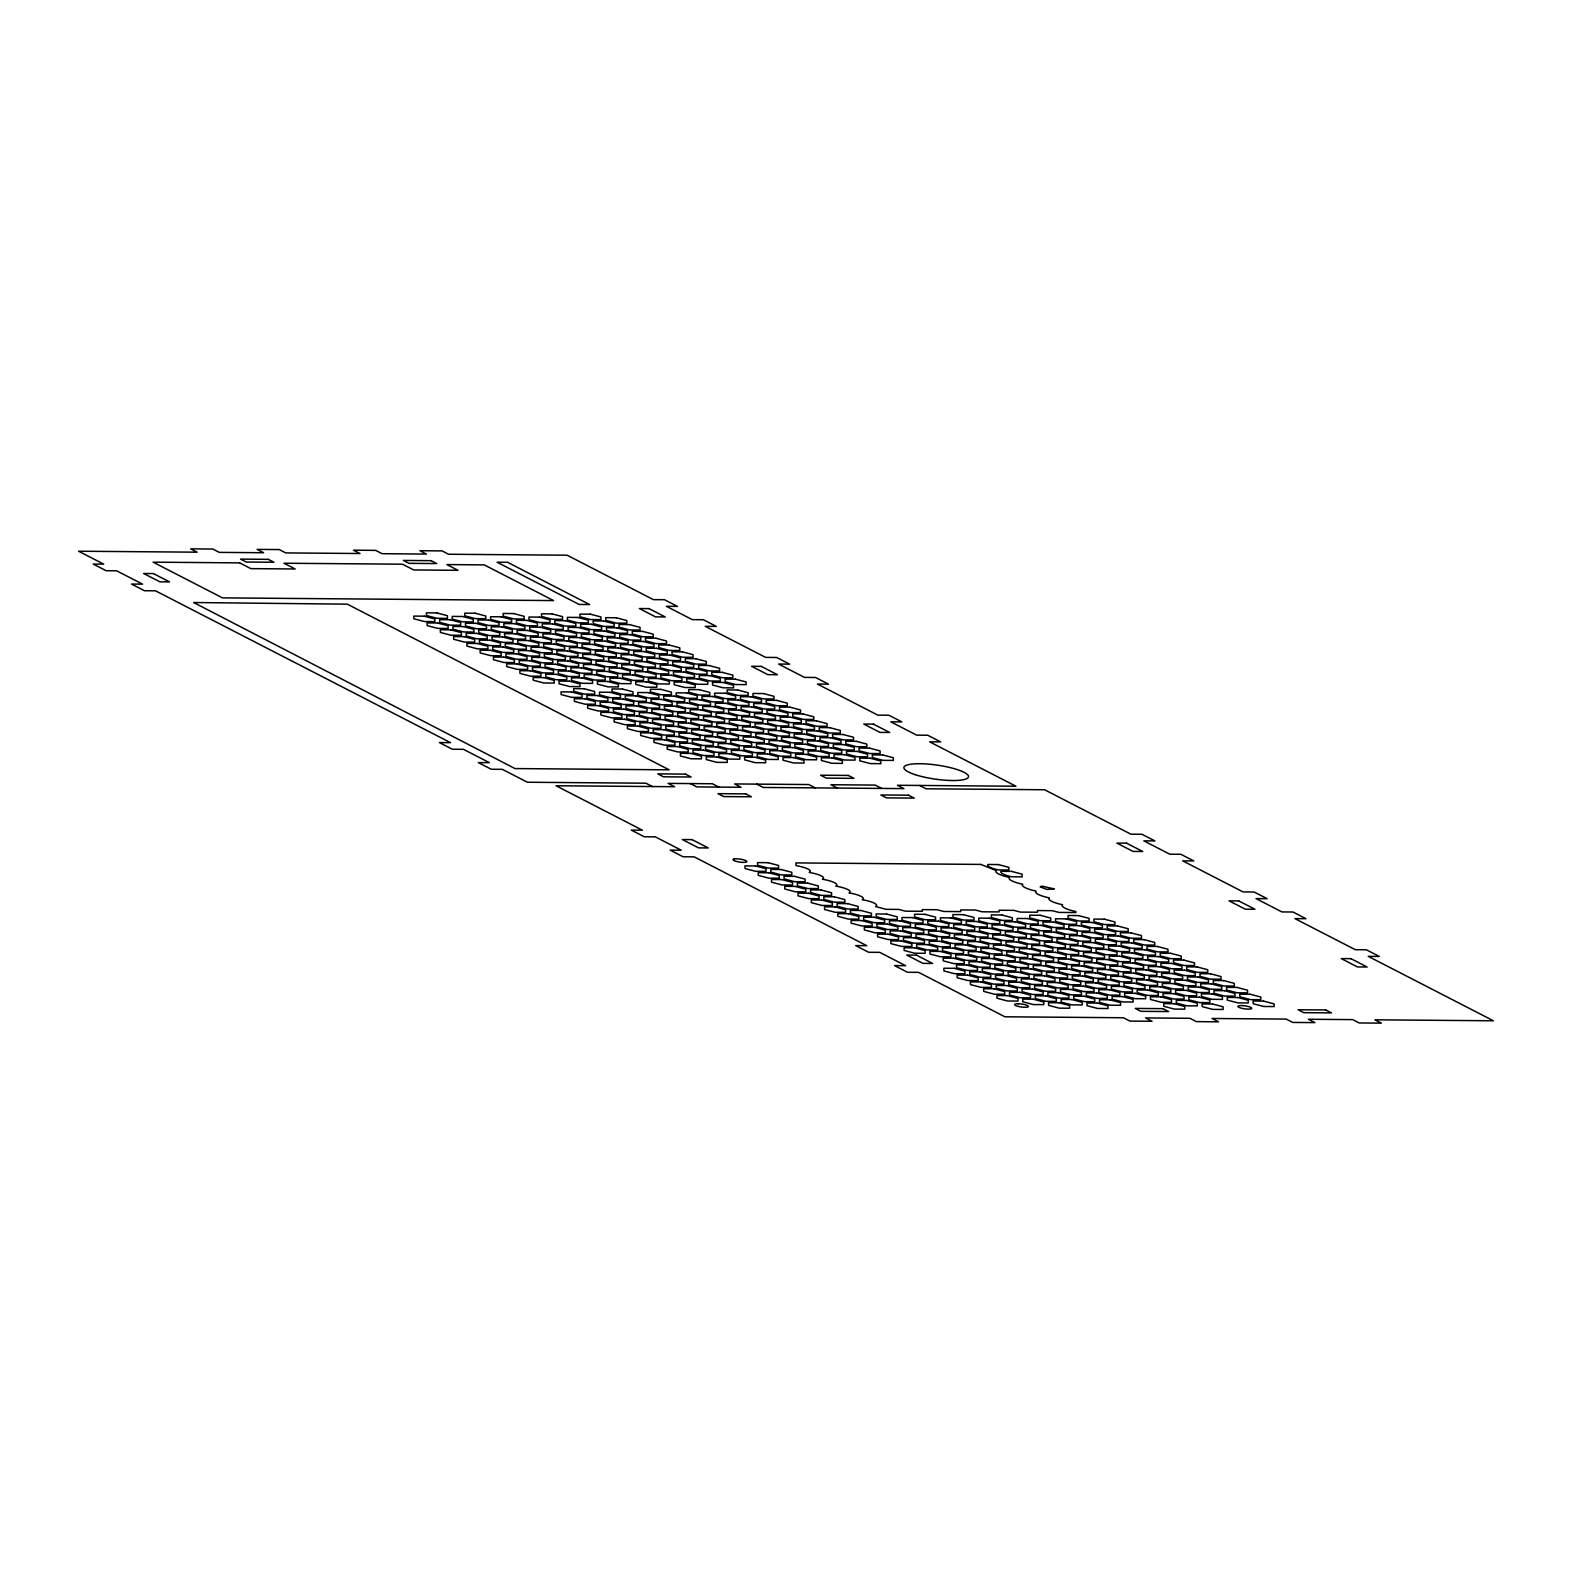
<?xml version="1.0" encoding="UTF-8"?>
<svg xmlns="http://www.w3.org/2000/svg" width="1572" height="1572" viewBox="0 0 1572 1572"><rect width="100%" height="100%" fill="white"/><g stroke="black" fill="none" stroke-linecap="round" stroke-linejoin="round"><path stroke-width="1.5" d="M919.581 785.45L926.046 788.79L1044.574 789.753L1130.877 834.182L1141.94 834.26L1154.909 840.922L1143.827 840.843L1169.725 854.186L1180.808 854.264L1193.777 860.945L1182.694 860.847L1243.079 891.933L1254.161 892.012L1267.111 898.693L1256.028 898.595L1281.946 911.937L1293.029 912.015L1305.978 918.696L1294.896 918.598L1355.28 949.685L1366.363 949.783L1379.312 956.444L1368.229 956.346L1493.4 1020.778L1374.871 1019.815L1381.356 1023.136L1359.191 1022.959L1352.726 1019.619L1308.415 1019.265L1314.88 1022.606L1292.734 1022.429L1286.25 1019.088L1212.032 1018.479L1218.516 1021.82L1196.371 1021.623L1189.886 1018.302L1145.575 1017.929L1152.04 1021.269L1129.895 1021.093L1123.41 1017.752L1004.881 1016.789L918.598 972.361L907.516 972.282L894.566 965.601L905.629 965.699L879.731 952.357L868.648 952.278L855.699 945.597L866.781 945.696L694.176 856.858L683.093 856.76L670.144 850.098L681.226 850.177L655.308 836.854L644.245 836.756L631.276 830.095L642.358 830.173L556.056 785.764L674.585 786.727L668.1 783.387L712.43 783.76L718.895 787.1M881.735 788.417L875.25 785.096L830.94 784.723L837.424 788.063M815.259 787.886L808.794 784.546L734.576 783.937L741.06 787.277L696.75 786.904L690.265 783.583M756.741 784.114L763.206 787.454L903.9 788.613L897.416 785.273L1015.944 786.236L929.642 741.827L940.724 741.905L927.755 735.244L916.692 735.146L890.774 721.823L901.856 721.902L888.907 715.24L877.824 715.142L817.44 684.056L828.503 684.154L815.554 677.493L804.471 677.394L778.572 664.052L789.655 664.15L776.686 657.489L765.623 657.391L705.219 626.304L716.301 626.403L703.352 619.722L692.27 619.643L666.371 606.301L677.434 606.399L664.484 599.718L653.402 599.639L567.119 555.211L448.59 554.248L442.105 550.907L419.96 550.731L426.425 554.071L382.114 553.698L375.629 550.377L353.484 550.18L359.968 553.521L285.75 552.912L279.266 549.571L257.12 549.394L263.585 552.735L219.274 552.381L212.81 549.041L190.644 548.864L197.129 552.185L78.6 551.222L103.693 564.132L93.18 564.053L106.13 570.715L116.642 570.813L142.561 584.136L131.478 584.057L144.428 590.718L155.51 590.817L450.516 742.652L439.433 742.573L452.382 749.235L463.465 749.333L489.383 762.656L478.301 762.577L491.25 769.239L502.333 769.337L527.426 782.247L645.954 783.21L652.419 786.55M1053.987 888.848L1047.149 889.438L1040.251 886.981A6.936 1.493 8.2 0 1 1042.236 886.176L1053.987 888.848M193.651 602.528L514.987 768.57L669.161 769.828L347.314 604.159L193.651 602.528M1251.489 1008.595L1250.467 1008.969A6.936 1.493 8.2 0 1 1241.448 1008.202A6.936 1.493 8.2 0 1 1238.52 1005.864L1239.915 1005.608A6.936 1.493 8.2 0 1 1248.129 1006.473A6.936 1.493 8.2 0 1 1251.489 1008.595M733.967 859.019L733.299 859.295A6.936 1.493 8.2 0 0 739.076 861.987A6.936 1.493 8.2 0 0 746.818 861.535L746.562 861.102A6.936 1.493 8.2 0 0 741.689 859.373L739.901 859.078A6.936 1.493 8.2 0 0 733.967 859.019M1018.322 1003.742L1016.848 1003.761A6.936 1.493 8.2 0 0 1016.023 1005.687A6.936 1.493 8.2 0 0 1025.16 1007.298A6.936 1.493 8.2 0 0 1027.577 1005.648L1026.555 1005.196A6.936 1.493 8.2 0 0 1018.322 1003.742M268.242 559.337L240.536 559.101L246.215 562.029L273.901 562.245L268.242 559.337M431.082 560.673L403.375 560.438L409.054 563.346L436.741 563.582L431.082 560.673M507.579 562.304L497.106 562.226L579.144 604.454L589.598 604.532L507.579 562.304M239.671 562.874L153.113 562.167L222.477 597.871L553.58 600.583L484.215 564.879L446.841 564.564L458.002 570.322L413.691 569.948L402.511 564.21L284.001 563.228L295.163 568.985L250.852 568.632L239.671 562.874M153.349 573.564L143.661 573.485L159.853 581.817L169.56 581.895L153.349 573.564M649.059 608.619L639.372 608.541L655.563 616.872L665.251 616.951L649.059 608.619M436.839 612.923L426.385 612.844L426.444 615.517L436.977 618.287L447.45 618.385L447.372 615.693L436.839 612.923M475.235 613.237L464.762 613.159L464.821 615.831L475.353 618.602L485.827 618.7L485.768 616.008L475.235 613.237M513.612 613.552L503.138 613.473L503.217 616.145L513.749 618.916L524.203 619.014L524.144 616.322L513.612 613.552M551.988 613.866L541.534 613.787L541.593 616.46L552.126 619.23L562.599 619.329L562.521 616.637L551.988 613.866M590.384 614.18L579.911 614.102L579.97 616.774L590.502 619.545L600.976 619.643L600.917 616.951L590.384 614.18M424.283 616.185L413.809 616.086L413.888 618.779L424.42 621.549L434.874 621.628L434.815 618.955L424.283 616.185M462.659 616.499L452.205 616.401L452.264 619.093L462.797 621.864L473.27 621.942L473.192 619.27L462.659 616.499M501.055 616.813L490.582 616.715L490.641 619.407L501.173 622.178L511.647 622.257L511.588 619.584L501.055 616.813M539.432 617.128L528.958 617.03L529.037 619.722L539.569 622.492L550.023 622.571L549.964 619.899L539.432 617.128M577.808 617.442L567.354 617.344L567.413 620.036L577.946 622.807L588.419 622.885L588.341 620.213L577.808 617.442M616.204 617.757L605.731 617.658L605.79 620.351L616.322 623.121L626.796 623.2L626.737 620.527L616.204 617.757M450.103 619.741L439.629 619.663L439.708 622.355L450.24 625.125L460.714 625.204L460.635 622.512L450.103 619.741M488.479 620.056L478.026 619.977L478.085 622.669L488.617 625.44L499.09 625.518L499.031 622.826L488.479 620.056M526.875 620.37L516.402 620.292L516.461 622.984L527.013 625.754L537.467 625.833L537.408 623.141L526.875 620.37M565.252 620.685L554.778 620.606L554.857 623.298L565.389 626.069L575.863 626.147L575.784 623.455L565.252 620.685M603.628 620.999L593.175 620.92L593.233 623.612L603.766 626.383L614.239 626.462L614.18 623.77L603.628 620.999M437.547 623.003L427.073 622.925L427.152 625.597L437.684 628.368L448.138 628.466L448.079 625.774L437.547 623.003M475.923 623.318L465.45 623.239L465.528 625.911L476.061 628.682L486.534 628.78L486.455 626.088L475.923 623.318M514.319 623.632L503.846 623.553L503.905 626.226L514.437 628.997L524.91 629.095L524.852 626.403L514.319 623.632M552.696 623.946L542.222 623.868L542.301 626.54L552.833 629.311L563.287 629.409L563.228 626.717L552.696 623.946M591.072 624.261L580.599 624.182L580.677 626.855L591.21 629.625L601.683 629.724L601.604 627.032L591.072 624.261M629.468 624.575L618.995 624.497L619.054 627.169L629.586 629.94L640.059 630.038L640 627.346L629.468 624.575M463.367 626.58L452.893 626.481L452.972 629.173L463.504 631.944L473.958 632.042L473.899 629.35L463.367 626.58M501.743 626.894L491.289 626.796L491.348 629.488L501.881 632.258L512.354 632.337L512.275 629.665L501.743 626.894M540.139 627.208L529.666 627.11L529.725 629.802L540.257 632.573L550.731 632.651L550.672 629.979L540.139 627.208M578.516 627.523L568.042 627.425L568.121 630.117L578.653 632.887L589.107 632.966L589.048 630.293L578.516 627.523M616.892 627.837L606.438 627.739L606.497 630.431L617.03 633.202L627.503 633.28L627.425 630.608L616.892 627.837M450.81 629.841L440.337 629.743L440.396 632.435L450.928 635.206L461.402 635.285L461.343 632.612L450.81 629.841M489.187 630.136L478.713 630.058L478.792 632.75L489.324 635.52L499.798 635.599L499.719 632.907L489.187 630.136M527.563 630.451L517.109 630.372L517.168 633.064L527.701 635.835L538.174 635.913L538.096 633.221L527.563 630.451M565.959 630.765L555.486 630.686L555.545 633.378L566.077 636.149L576.551 636.228L576.492 633.536L565.959 630.765M604.336 631.079L593.862 631.001L593.941 633.693L604.473 636.463L614.947 636.542L614.868 633.85L604.336 631.079M642.712 631.394L632.258 631.315L632.317 634.007L642.85 636.778L653.323 636.857L653.245 634.164L642.712 631.394M476.63 633.398L466.157 633.32L466.216 635.992L476.768 638.782L487.222 638.861L487.163 636.169L476.63 633.398M515.007 633.712L504.533 633.634L504.612 636.306L515.144 639.077L525.618 639.175L525.539 636.483L515.007 633.712M553.383 634.027L542.93 633.948L542.988 636.621L553.521 639.391L563.994 639.49L563.935 636.798L553.383 634.027M591.779 634.341L581.306 634.263L581.365 636.935L591.917 639.706L602.371 639.804L602.312 637.112L591.779 634.341M630.156 634.656L619.682 634.577L619.761 637.25L630.293 640.02L640.767 640.118L640.688 637.426L630.156 634.656M464.074 636.66L453.601 636.581L453.66 639.254L464.192 642.024L474.665 642.123L474.606 639.431L464.074 636.66M502.45 636.974L491.977 636.876L492.056 639.568L502.588 642.339L513.042 642.437L512.983 639.745L502.45 636.974M540.827 637.289L530.373 637.191L530.432 639.883L540.965 642.653L551.438 642.732L551.359 640.059L540.827 637.289M579.223 637.603L568.75 637.505L568.809 640.197L579.341 642.968L589.814 643.046L589.755 640.374L579.223 637.603M617.6 637.918L607.126 637.819L607.205 640.511L617.737 643.282L628.191 643.361L628.132 640.688L617.6 637.918M655.976 638.232L645.503 638.134L645.581 640.826L656.113 643.596L666.587 643.675L666.508 641.003L655.976 638.232M489.894 640.236L479.421 640.138L479.48 642.83L490.012 645.601L500.486 645.679L500.427 643.007L489.894 640.236M528.271 640.551L517.797 640.452L517.876 643.144L528.408 645.915L538.862 645.994L538.803 643.321L528.271 640.551M566.647 640.845L556.193 640.767L556.252 643.459L566.785 646.23L577.258 646.308L577.179 643.616L566.647 640.845M605.043 641.16L594.57 641.081L594.629 643.773L605.161 646.544L615.635 646.623L615.576 643.931L605.043 641.16M643.42 641.474L632.946 641.396L633.025 644.088L643.557 646.858L654.011 646.937L653.952 644.245L643.42 641.474M477.318 643.479L466.864 643.4L466.923 646.092L477.456 648.863L487.929 648.941L487.87 646.249L477.318 643.479M515.714 643.793L505.241 643.714L505.3 646.406L515.852 649.177L526.306 649.256L526.247 646.564L515.714 643.793M554.091 644.107L543.617 644.029L543.696 646.701L554.228 649.472L564.702 649.57L564.623 646.878L554.091 644.107M592.467 644.422L582.013 644.343L582.072 647.016L592.605 649.786L603.078 649.884L603.019 647.192L592.467 644.422M630.863 644.736L620.39 644.658L620.449 647.33L630.981 650.101L641.455 650.199L641.396 647.507L630.863 644.736M669.24 645.051L658.766 644.972L658.845 647.644L669.377 650.415L679.851 650.513L679.772 647.821L669.24 645.051M503.158 647.055L492.684 646.976L492.743 649.649L503.276 652.419L513.749 652.518L513.69 649.826L503.158 647.055M541.534 647.369L531.061 647.291L531.12 649.963L541.672 652.734L552.126 652.832L552.067 650.14L541.534 647.369M579.911 647.684L569.437 647.585L569.516 650.277L580.048 653.048L590.522 653.146L590.443 650.454L579.911 647.684M618.307 647.998L607.833 647.9L607.892 650.592L618.425 653.363L628.898 653.441L628.839 650.769L618.307 647.998M656.683 648.312L646.21 648.214L646.269 650.906L656.821 653.677L667.275 653.755L667.216 651.083L656.683 648.312M490.582 650.317L480.128 650.218L480.187 652.911L490.719 655.681L501.193 655.76L501.114 653.087L490.582 650.317M528.978 650.631L518.505 650.533L518.563 653.225L529.096 655.996L539.569 656.074L539.51 653.402L528.978 650.631M567.354 650.946L556.881 650.847L556.96 653.539L567.492 656.31L577.946 656.389L577.887 653.716L567.354 650.946M605.731 651.24L595.277 651.162L595.336 653.854L605.868 656.624L616.342 656.703L616.263 654.031L605.731 651.24M644.127 651.555L633.654 651.476L633.712 654.168L644.245 656.939L654.718 657.017L654.659 654.325L644.127 651.555M682.503 651.869L672.03 651.79L672.109 654.483L682.641 657.253L693.095 657.332L693.036 654.64L682.503 651.869M516.402 653.873L505.948 653.795L506.007 656.487L516.54 659.258L527.013 659.336L526.934 656.644L516.402 653.873M554.798 654.188L544.325 654.109L544.384 656.801L554.916 659.572L565.389 659.65L565.331 656.958L554.798 654.188M593.175 654.502L582.701 654.424L582.78 657.116L593.312 659.886L603.786 659.965L603.707 657.273L593.175 654.502M631.551 654.817L621.097 654.738L621.156 657.41L631.689 660.181L642.162 660.279L642.083 657.587L631.551 654.817M669.947 655.131L659.474 655.052L659.533 657.725L670.065 660.495L680.538 660.594L680.48 657.902L669.947 655.131M503.846 657.135L493.372 657.057L493.451 659.729L503.983 662.5L514.457 662.598L514.378 659.906L503.846 657.135M542.222 657.45L531.768 657.371L531.827 660.043L542.36 662.814L552.833 662.912L552.774 660.22L542.222 657.45M580.618 657.764L570.145 657.686L570.204 660.358L580.756 663.129L591.21 663.227L591.151 660.535L580.618 657.764M618.995 658.078L608.521 658L608.6 660.672L619.132 663.443L629.606 663.541L629.527 660.849L618.995 658.078M657.371 658.393L646.917 658.295L646.976 660.987L657.509 663.757L667.982 663.836L667.923 661.164L657.371 658.393M695.767 658.707L685.294 658.609L685.353 661.301L695.905 664.072L706.359 664.15L706.3 661.478L695.767 658.707M529.666 660.712L519.192 660.613L519.271 663.305L529.803 666.076L540.277 666.155L540.198 663.482L529.666 660.712M568.062 661.026L557.588 660.928L557.647 663.62L568.18 666.39L578.653 666.469L578.594 663.797L568.062 661.026M606.438 661.34L595.965 661.242L596.043 663.934L606.576 666.705L617.03 666.783L616.971 664.111L606.438 661.34M644.815 661.655L634.341 661.557L634.42 664.249L644.952 667.019L655.426 667.098L655.347 664.425L644.815 661.655M683.211 661.95L672.737 661.871L672.796 664.563L683.329 667.334L693.802 667.412L693.743 664.72L683.211 661.95M517.109 663.954L506.636 663.875L506.715 666.567L517.247 669.338L527.701 669.417L527.642 666.725L517.109 663.954M555.486 664.268L545.032 664.19L545.091 666.882L555.623 669.652L566.097 669.731L566.018 667.039L555.486 664.268M593.882 664.583L583.409 664.504L583.467 667.196L594 669.967L604.473 670.045L604.414 667.353L593.882 664.583M632.258 664.897L621.785 664.818L621.864 667.51L632.396 670.281L642.85 670.36L642.791 667.668L632.258 664.897M670.635 665.211L660.181 665.133L660.24 667.805L670.772 670.596L681.246 670.674L681.167 667.982L670.635 665.211M709.031 665.526L698.558 665.447L698.616 668.12L709.149 670.89L719.622 670.989L719.563 668.297L709.031 665.526M761.261 666.371L751.573 666.292L767.765 674.624L777.472 674.722L761.261 666.371M542.93 667.53L532.456 667.452L532.535 670.124L543.067 672.895L553.54 672.993L553.462 670.301L542.93 667.53M581.306 667.845L570.852 667.766L570.911 670.438L581.443 673.209L591.917 673.307L591.838 670.615L581.306 667.845M619.702 668.159L609.229 668.08L609.288 670.753L619.82 673.523L630.293 673.622L630.234 670.93L619.702 668.159M658.078 668.473L647.605 668.395L647.684 671.067L658.216 673.838L668.69 673.936L668.611 671.244L658.078 668.473M696.455 668.788L686.001 668.69L686.06 671.382L696.592 674.152L707.066 674.25L706.987 671.558L696.455 668.788M530.373 670.792L519.9 670.694L519.959 673.386L530.511 676.157L540.965 676.235L540.906 673.563L530.373 670.792M568.75 671.106L558.276 671.008L558.355 673.7L568.887 676.471L579.361 676.55L579.282 673.877L568.75 671.106M607.126 671.421L596.672 671.323L596.731 674.015L607.264 676.785L617.737 676.864L617.678 674.192L607.126 671.421M645.522 671.735L635.049 671.637L635.108 674.329L645.66 677.1L656.113 677.178L656.055 674.506L645.522 671.735M683.899 672.05L673.425 671.951L673.504 674.643L684.036 677.414L694.51 677.493L694.431 674.82L683.899 672.05M722.275 672.364L711.821 672.266L711.88 674.958L722.413 677.728L732.886 677.807L732.827 675.135L722.275 672.364M556.193 674.349L545.72 674.27L545.798 676.962L556.331 679.733L566.785 679.811L566.726 677.119L556.193 674.349M594.57 674.663L584.116 674.585L584.175 677.277L594.707 680.047L605.181 680.126L605.102 677.434L594.57 674.663M632.966 674.978L622.492 674.899L622.551 677.591L633.084 680.362L643.557 680.44L643.498 677.748L632.966 674.978M671.342 675.292L660.869 675.213L660.947 677.905L671.48 680.676L681.934 680.755L681.875 678.063L671.342 675.292M709.719 675.606L699.265 675.528L699.324 678.22L709.856 680.99L720.33 681.069L720.251 678.377L709.719 675.606M543.637 677.611L533.163 677.532L533.222 680.204L543.755 682.975L554.228 683.073L554.169 680.381L543.637 677.611M582.013 677.925L571.54 677.846L571.618 680.519L582.151 683.289L592.605 683.388L592.546 680.696L582.013 677.925M620.39 678.239L609.936 678.161L609.995 680.833L620.527 683.604L631.001 683.702L630.922 681.01L620.39 678.239M658.786 678.554L648.312 678.475L648.371 681.148L658.904 683.918L669.377 684.017L669.318 681.324L658.786 678.554M697.162 678.868L686.689 678.79L686.768 681.462L697.3 684.233L707.754 684.331L707.695 681.639L697.162 678.868M735.539 679.183L725.085 679.104L725.144 681.776L735.676 684.547L746.15 684.645L746.071 681.953L735.539 679.183M569.457 681.187L558.984 681.089L559.043 683.781L569.595 686.551L580.048 686.63L579.989 683.958L569.457 681.187M607.833 681.501L597.36 681.403L597.439 684.095L607.971 686.866L618.444 686.944L618.366 684.272L607.833 681.501M646.21 681.816L635.756 681.717L635.815 684.41L646.347 687.18L656.821 687.259L656.762 684.586L646.21 681.816M684.606 682.13L674.133 682.032L674.192 684.724L684.744 687.495L695.197 687.573L695.138 684.901L684.606 682.13M722.982 682.445L712.509 682.346L712.588 685.038L723.12 687.809L733.593 687.888L733.515 685.215L722.982 682.445M584.077 688.713L573.623 688.634L573.682 691.307L584.214 694.077L594.688 694.176L594.629 691.483L584.077 688.713M622.473 689.027L611.999 688.949L612.058 691.621L622.591 694.392L633.064 694.49L633.005 691.798L622.473 689.027M660.849 689.342L650.376 689.263L650.454 691.935L660.987 694.706L671.46 694.804L671.382 692.112L660.849 689.342M699.226 689.656L688.772 689.577L688.831 692.25L699.363 695.02L709.837 695.119L709.758 692.427L699.226 689.656M737.622 689.97L727.148 689.892L727.207 692.564L737.74 695.335L748.213 695.433L748.154 692.741L737.622 689.97M571.52 691.975L561.047 691.877L561.125 694.569L571.658 697.339L582.131 697.418L582.053 694.745L571.52 691.975M609.897 692.289L599.443 692.191L599.502 694.883L610.034 697.654L620.508 697.732L620.449 695.06L609.897 692.289M648.293 692.604L637.819 692.505L637.878 695.197L648.43 697.968L658.884 698.047L658.825 695.374L648.293 692.604M686.669 692.918L676.196 692.82L676.274 695.512L686.807 698.282L697.28 698.361L697.202 695.689L686.669 692.918M725.046 693.232L714.592 693.134L714.651 695.826L725.183 698.597L735.657 698.675L735.598 696.003L725.046 693.232M763.442 693.547L752.968 693.448L753.027 696.141L763.579 698.911L774.033 698.99L773.974 696.317L763.442 693.547M597.34 695.531L586.887 695.453L586.946 698.145L597.478 700.915L607.951 700.994L607.873 698.302L597.34 695.531M635.736 695.846L625.263 695.767L625.322 698.459L635.854 701.23L646.328 701.308L646.269 698.616L635.736 695.846M674.113 696.16L663.639 696.082L663.718 698.774L674.25 701.544L684.704 701.623L684.645 698.931L674.113 696.16M712.489 696.475L702.036 696.396L702.095 699.088L712.627 701.859L723.1 701.937L723.022 699.245L712.489 696.475M750.885 696.789L740.412 696.71L740.471 699.402L751.003 702.173L761.477 702.252L761.418 699.56L750.885 696.789M584.784 698.793L574.311 698.715L574.389 701.387L584.922 704.158L595.375 704.256L595.316 701.564L584.784 698.793M623.16 699.108L612.707 699.029L612.766 701.702L623.298 704.472L633.771 704.57L633.693 701.878L623.16 699.108M661.557 699.422L651.083 699.343L651.142 702.016L661.674 704.787L672.148 704.885L672.089 702.193L661.557 699.422M699.933 699.737L689.46 699.658L689.538 702.33L700.071 705.101L710.524 705.199L710.465 702.507L699.933 699.737M738.309 700.051L727.856 699.972L727.915 702.645L738.447 705.415L748.92 705.514L748.842 702.822L738.309 700.051M776.706 700.365L766.232 700.287L766.291 702.959L776.823 705.73L787.297 705.828L787.238 703.136L776.706 700.365M610.604 702.37L600.131 702.271L600.209 704.963L610.742 707.734L621.215 707.813L621.137 705.14L610.604 702.37M648.981 702.684L638.527 702.586L638.586 705.278L649.118 708.048L659.592 708.127L659.533 705.455L648.981 702.684M687.377 702.998L676.903 702.9L676.962 705.592L687.514 708.363L697.968 708.441L697.909 705.769L687.377 702.998M725.753 703.313L715.28 703.215L715.358 705.907L725.891 708.677L736.364 708.756L736.285 706.083L725.753 703.313M764.13 703.627L753.676 703.529L753.735 706.221L764.267 708.992L774.741 709.07L774.682 706.398L764.13 703.627M598.048 705.612L587.574 705.533L587.653 708.225L598.185 710.996L608.639 711.075L608.58 708.383L598.048 705.612M636.424 705.926L625.951 705.848L626.029 708.54L636.562 711.31L647.035 711.389L646.957 708.697L636.424 705.926M674.82 706.241L664.347 706.162L664.406 708.854L674.938 711.625L685.412 711.703L685.353 709.011L674.82 706.241M713.197 706.555L702.723 706.476L702.802 709.168L713.334 711.939L723.788 712.018L723.729 709.326L713.197 706.555M751.573 706.869L741.1 706.791L741.178 709.483L751.711 712.254L762.184 712.332L762.106 709.64L751.573 706.869M789.969 707.184L779.496 707.105L779.555 709.797L790.087 712.568L800.561 712.647L800.502 709.955L789.969 707.184M623.868 709.188L613.394 709.11L613.473 711.782L624.005 714.553L634.459 714.651L634.4 711.959L623.868 709.188M662.244 709.503L651.79 709.424L651.849 712.096L662.382 714.867L672.855 714.965L672.777 712.273L662.244 709.503M700.64 709.817L690.167 709.738L690.226 712.411L700.758 715.181L711.232 715.28L711.173 712.588L700.64 709.817M739.017 710.131L728.543 710.053L728.622 712.725L739.154 715.496L749.608 715.594L749.549 712.902L739.017 710.131M777.393 710.446L766.94 710.367L766.998 713.04L777.531 715.81L788.004 715.908L787.926 713.216L777.393 710.446M611.312 712.45L600.838 712.352L600.897 715.044L611.429 717.815L621.903 717.913L621.844 715.221L611.312 712.45M649.688 712.764L639.215 712.666L639.293 715.358L649.826 718.129L660.299 718.207L660.22 715.535L649.688 712.764M688.064 713.079L677.611 712.981L677.67 715.673L688.202 718.443L698.675 718.522L698.597 715.85L688.064 713.079M726.461 713.393L715.987 713.295L716.046 715.987L726.578 718.758L737.052 718.836L736.993 716.164L726.461 713.393M764.837 713.708L754.363 713.609L754.442 716.301L764.975 719.072L775.448 719.151L775.369 716.478L764.837 713.708M803.213 714.022L792.76 713.924L792.819 716.616L803.351 719.387L813.824 719.465L813.746 716.793L803.213 714.022M637.132 716.007L626.658 715.928L626.717 718.62L637.269 721.391L647.723 721.469L647.664 718.797L637.132 716.007M675.508 716.321L665.035 716.243L665.113 718.935L675.646 721.705L686.119 721.784L686.04 719.092L675.508 716.321M713.885 716.635L703.431 716.557L703.49 719.249L714.022 722.02L724.495 722.098L724.437 719.406L713.885 716.635M752.281 716.95L741.807 716.871L741.866 719.563L752.418 722.334L762.872 722.413L762.813 719.721L752.281 716.95M790.657 717.264L780.184 717.186L780.262 719.878L790.795 722.648L801.268 722.727L801.189 720.035L790.657 717.264M624.575 719.269L614.102 719.19L614.161 721.862L624.693 724.653L635.167 724.731L635.108 722.039L624.575 719.269M662.952 719.583L652.478 719.504L652.557 722.177L663.089 724.947L673.543 725.046L673.484 722.354L662.952 719.583M701.328 719.897L690.855 719.819L690.933 722.491L701.466 725.262L711.939 725.36L711.861 722.668L701.328 719.897M739.724 720.212L729.251 720.133L729.31 722.806L739.842 725.576L750.316 725.675L750.257 722.982L739.724 720.212M778.101 720.526L767.627 720.448L767.706 723.12L778.238 725.891L788.692 725.989L788.633 723.297L778.101 720.526M816.477 720.841L806.004 720.762L806.082 723.434L816.615 726.205L827.088 726.303L827.01 723.611L816.477 720.841M873.482 724.142L863.775 724.063L879.986 732.395L889.673 732.473L873.482 724.142M650.395 722.845L639.922 722.747L639.981 725.439L650.513 728.209L660.987 728.308L660.928 725.616L650.395 722.845M688.772 723.159L678.298 723.061L678.377 725.753L688.909 728.524L699.363 728.602L699.304 725.93L688.772 723.159M727.148 723.474L716.694 723.375L716.753 726.067L727.286 728.838L737.759 728.917L737.681 726.244L727.148 723.474M765.544 723.788L755.071 723.69L755.13 726.382L765.662 729.153L776.136 729.231L776.077 726.559L765.544 723.788M803.921 724.103L793.447 724.004L793.526 726.696L804.058 729.467L814.512 729.546L814.453 726.873L803.921 724.103M637.819 726.107L627.366 726.009L627.425 728.701L637.957 731.471L648.43 731.55L648.371 728.877L637.819 726.107M676.215 726.421L665.742 726.323L665.801 729.015L676.333 731.786L686.807 731.864L686.748 729.192L676.215 726.421M714.592 726.716L704.118 726.637L704.197 729.329L714.729 732.1L725.203 732.179L725.124 729.487L714.592 726.716M752.968 727.03L742.515 726.952L742.573 729.644L753.106 732.414L763.579 732.493L763.52 729.801L752.968 727.03M791.364 727.345L780.891 727.266L780.95 729.958L791.482 732.729L801.956 732.807L801.897 730.115L791.364 727.345M829.741 727.659L819.267 727.581L819.346 730.273L829.878 733.043L840.352 733.122L840.273 730.43L829.741 727.659M663.659 729.663L653.186 729.585L653.245 732.277L663.777 735.048L674.25 735.126L674.192 732.434L663.659 729.663M702.036 729.978L691.562 729.899L691.621 732.572L702.173 735.362L712.627 735.441L712.568 732.749L702.036 729.978M740.412 730.292L729.939 730.214L730.017 732.886L740.55 735.657L751.023 735.755L750.944 733.063L740.412 730.292M778.788 730.607L768.335 730.528L768.394 733.2L778.926 735.971L789.399 736.069L789.341 733.377L778.788 730.607M817.185 730.921L806.711 730.842L806.77 733.515L817.322 736.285L827.776 736.384L827.717 733.692L817.185 730.921M651.083 732.925L640.629 732.847L640.688 735.519L651.221 738.29L661.694 738.388L661.615 735.696L651.083 732.925M689.479 733.24L679.006 733.161L679.065 735.834L689.597 738.604L700.071 738.702L700.012 736.01L689.479 733.24M727.856 733.554L717.382 733.456L717.461 736.148L727.993 738.919L738.447 739.017L738.388 736.325L727.856 733.554M766.232 733.869L755.778 733.77L755.837 736.462L766.37 739.233L776.843 739.312L776.764 736.639L766.232 733.869M804.628 734.183L794.155 734.085L794.214 736.777L804.746 739.547L815.22 739.626L815.161 736.954L804.628 734.183M843.005 734.497L832.531 734.399L832.61 737.091L843.142 739.862L853.596 739.94L853.537 737.268L843.005 734.497M676.903 736.502L666.449 736.403L666.508 739.095L677.041 741.866L687.514 741.945L687.436 739.272L676.903 736.502M715.299 736.816L704.826 736.718L704.885 739.41L715.417 742.181L725.891 742.259L725.832 739.587L715.299 736.816M753.676 737.111L743.202 737.032L743.281 739.724L753.813 742.495L764.267 742.573L764.208 739.901L753.676 737.111M792.052 737.425L781.598 737.347L781.657 740.039L792.19 742.809L802.663 742.888L802.585 740.196L792.052 737.425M830.448 737.74L819.975 737.661L820.034 740.353L830.566 743.124L841.04 743.202L840.981 740.51L830.448 737.74M664.347 739.744L653.873 739.665L653.952 742.357L664.484 745.128L674.958 745.207L674.879 742.515L664.347 739.744M702.723 740.058L692.27 739.98L692.328 742.672L702.861 745.442L713.334 745.521L713.275 742.829L702.723 740.058M741.119 740.373L730.646 740.294L730.705 742.986L741.257 745.757L751.711 745.835L751.652 743.143L741.119 740.373M779.496 740.687L769.022 740.608L769.101 743.281L779.633 746.052L790.107 746.15L790.028 743.458L779.496 740.687M817.872 741.002L807.418 740.923L807.477 743.595L818.01 746.366L828.483 746.464L828.424 743.772L817.872 741.002M856.268 741.316L845.795 741.237L845.854 743.91L856.406 746.68L866.86 746.779L866.801 744.087L856.268 741.316M690.167 743.32L679.693 743.242L679.772 745.914L690.305 748.685L700.778 748.783L700.699 746.091L690.167 743.32M728.563 743.635L718.09 743.556L718.149 746.228L728.681 748.999L739.154 749.097L739.095 746.405L728.563 743.635M766.94 743.949L756.466 743.87L756.545 746.543L767.077 749.313L777.531 749.412L777.472 746.72L766.94 743.949M805.316 744.263L794.843 744.165L794.921 746.857L805.453 749.628L815.927 749.726L815.848 747.034L805.316 744.263M843.712 744.578L833.239 744.48L833.298 747.172L843.83 749.942L854.303 750.021L854.244 747.348L843.712 744.578M677.611 746.582L667.137 746.484L667.216 749.176L677.748 751.947L688.202 752.025L688.143 749.353L677.611 746.582M715.987 746.897L705.533 746.798L705.592 749.49L716.125 752.261L726.598 752.34L726.519 749.667L715.987 746.897M754.383 747.211L743.91 747.113L743.969 749.805L754.501 752.575L764.975 752.654L764.916 749.982L754.383 747.211M792.76 747.525L782.286 747.427L782.365 750.119L792.897 752.89L803.351 752.968L803.292 750.296L792.76 747.525M831.136 747.82L820.682 747.741L820.741 750.433L831.274 753.204L841.747 753.283L841.668 750.591L831.136 747.82M869.532 748.134L859.059 748.056L859.118 750.748L869.65 753.519L880.124 753.597L880.065 750.905L869.532 748.134M703.431 750.139L692.957 750.06L693.036 752.752L703.568 755.523L714.042 755.601L713.963 752.909L703.431 750.139M741.807 750.453L731.353 750.375L731.412 753.067L741.945 755.837L752.418 755.916L752.34 753.224L741.807 750.453M780.203 750.768L769.73 750.689L769.789 753.381L780.321 756.152L790.795 756.23L790.736 753.538L780.203 750.768M818.58 751.082L808.106 751.003L808.185 753.676L818.717 756.466L829.191 756.545L829.112 753.853L818.58 751.082M856.956 751.396L846.502 751.318L846.561 753.99L857.094 756.761L867.567 756.859L867.489 754.167L856.956 751.396M690.874 753.401L680.401 753.322L680.46 755.994L691.012 758.765L701.466 758.863L701.407 756.171L690.874 753.401M729.251 753.715L718.777 753.636L718.856 756.309L729.388 759.08L739.862 759.178L739.783 756.486L729.251 753.715M767.627 754.029L757.173 753.951L757.232 756.623L767.765 759.394L778.238 759.492L778.179 756.8L767.627 754.029M806.023 754.344L795.55 754.265L795.609 756.938L806.161 759.708L816.615 759.807L816.556 757.115L806.023 754.344M844.4 754.658L833.926 754.56L834.005 757.252L844.537 760.023L855.011 760.121L854.932 757.429L844.4 754.658M882.776 754.973L872.322 754.874L872.381 757.566L882.914 760.337L893.387 760.416L893.328 757.743L882.776 754.973M716.694 756.977L706.221 756.879L706.3 759.571L716.832 762.341L727.286 762.42L727.227 759.748L716.694 756.977M755.071 757.291L744.617 757.193L744.676 759.885L755.208 762.656L765.682 762.734L765.603 760.062L755.071 757.291M793.467 757.606L782.994 757.508L783.053 760.2L793.585 762.97L804.058 763.049L803.999 760.376L793.467 757.606M831.843 757.92L821.37 757.822L821.449 760.514L831.981 763.285L842.435 763.363L842.376 760.691L831.843 757.92M870.22 758.235L859.766 758.136L859.825 760.828L870.357 763.599L880.831 763.678L880.752 761.005L870.22 758.235M685.49 774.112L657.784 773.876L663.463 776.804L691.149 777.02L685.49 774.112M848.33 775.428L820.623 775.212L826.302 778.12L853.989 778.356L848.33 775.428M745.698 793.88L718.011 793.644L723.67 796.572L751.377 796.788L745.698 793.88M908.537 795.196L880.851 794.98L886.51 797.888L914.216 798.124L908.537 795.196M692.014 839.605L682.327 839.527L698.518 847.858L708.225 847.937L692.014 839.605M1126.534 843.162L1116.827 843.083L1133.019 851.415L1142.726 851.493L1126.534 843.162M767.981 862.674L757.527 862.596L757.586 865.288L768.119 868.058L778.592 868.137L778.533 865.445L767.981 862.674M980.83 864.423L795.904 862.91L795.963 865.602A17.056 3.694 8.2 0 1 809.226 872.421A17.056 3.694 8.2 0 1 822.49 879.239A17.056 3.694 8.2 0 1 835.754 886.077A17.056 3.694 8.2 0 1 849.018 892.896A17.056 3.694 8.2 0 1 862.281 899.715A17.056 3.694 8.2 0 1 875.545 906.553L886.077 909.323L898.712 909.422L905.295 911.151L922.312 911.288L922.273 909.618L937.089 909.736L943.691 911.465L960.708 911.603L960.669 909.933L975.485 910.05L982.068 911.78L999.085 911.917L999.045 910.247L1013.861 910.365L1020.444 912.094L1037.461 912.232L1037.422 910.561L1052.238 910.679L1058.84 912.408L1075.857 912.546L1075.818 911.544A19.866 4.303 8.2 0 1 1062.574 904.725A19.866 4.303 8.2 0 1 1049.31 897.887A19.866 4.303 8.2 0 1 1036.046 891.069A19.866 4.303 8.2 0 1 1022.783 884.25A19.866 4.303 8.2 0 1 1009.519 877.412A19.866 4.303 8.2 0 1 996.255 870.593L980.83 864.423M998.279 864.561L987.825 864.482A16.192 3.498 8.2 0 0 998.417 869.925L1008.89 870.023L1008.831 867.331L998.279 864.561M755.425 865.936L744.971 865.858L745.03 868.53L755.562 871.301L766.036 871.399L765.957 868.707L755.425 865.936M781.245 869.513L770.791 869.414L770.85 872.106L781.382 874.877L791.856 874.956L791.777 872.283L781.245 869.513M1011.543 871.379L1001.089 871.301A16.192 3.498 8.2 0 0 1011.68 876.763L1022.154 876.842L1022.075 874.15L1011.543 871.379M768.688 872.755L758.215 872.676L758.293 875.368L768.826 878.139L779.299 878.217L779.221 875.525L768.688 872.755M794.508 876.331L784.035 876.252L784.114 878.925L794.646 881.696L805.119 881.794L805.041 879.102L794.508 876.331M781.952 879.593L771.479 879.495L771.557 882.187L782.09 884.957L792.543 885.036L792.485 882.364L781.952 879.593M807.772 883.15L797.299 883.071L797.377 885.763L807.91 888.534L818.383 888.612L818.305 885.92L807.772 883.15M795.216 886.412L784.742 886.333L784.801 889.005L795.353 891.776L805.807 891.874L805.748 889.182L795.216 886.412M821.036 889.988L810.562 889.89L810.641 892.582L821.173 895.352L831.627 895.431L831.568 892.758L821.036 889.988M808.48 893.23L798.006 893.151L798.065 895.843L808.598 898.614L819.071 898.693L819.012 896.001L808.48 893.23M834.3 896.806L823.826 896.728L823.885 899.4L834.437 902.171L844.891 902.269L844.832 899.577L834.3 896.806M1238.736 900.913L1229.029 900.835L1245.24 909.166L1254.928 909.245L1238.736 900.913M821.743 900.068L811.27 899.97L811.329 902.662L821.861 905.433L832.335 905.531L832.276 902.839L821.743 900.068M847.563 903.645L837.09 903.546L837.149 906.238L847.681 909.009L858.155 909.088L858.096 906.415L847.563 903.645M834.987 906.887L824.534 906.808L824.593 909.5L835.125 912.271L845.598 912.35L845.52 909.657L834.987 906.887M860.808 910.463L850.354 910.385L850.413 913.057L860.945 915.828L871.419 915.926L871.36 913.234L860.808 910.463M848.251 913.725L837.778 913.627L837.856 916.319L848.389 919.089L858.862 919.168L858.784 916.496L848.251 913.725M886.647 914.039L876.174 913.941L876.233 916.633L886.765 919.404L897.239 919.482L897.18 916.81L886.647 914.039M925.024 914.334L914.55 914.256L914.629 916.948L925.161 919.718L935.615 919.797L935.556 917.124L925.024 914.334M963.4 914.649L952.927 914.57L953.005 917.262L963.538 920.033L974.011 920.111L973.933 917.419L963.4 914.649M1001.796 914.963L991.323 914.884L991.382 917.576L1001.914 920.347L1012.388 920.426L1012.329 917.734L1001.796 914.963M1040.173 915.277L1029.699 915.199L1029.778 917.891L1040.31 920.661L1050.764 920.74L1050.705 918.048L1040.173 915.277M1078.549 915.592L1068.076 915.513L1068.154 918.205L1078.687 920.976L1089.16 921.054L1089.082 918.362L1078.549 915.592M874.071 917.282L863.618 917.203L863.676 919.895L874.209 922.666L884.682 922.744L884.604 920.052L874.071 917.282M912.467 917.596L901.994 917.517L902.053 920.21L912.585 922.98L923.059 923.059L923 920.367L912.467 917.596M950.844 917.91L940.37 917.832L940.449 920.504L950.981 923.275L961.435 923.373L961.376 920.681L950.844 917.91M989.22 918.225L978.767 918.146L978.825 920.819L989.358 923.589L999.831 923.688L999.753 920.995L989.22 918.225M1027.616 918.539L1017.143 918.461L1017.202 921.133L1027.734 923.904L1038.208 924.002L1038.149 921.31L1027.616 918.539M1065.993 918.854L1055.519 918.775L1055.598 921.447L1066.13 924.218L1076.584 924.316L1076.525 921.624L1065.993 918.854M1104.369 919.168L1093.916 919.089L1093.974 921.762L1104.507 924.533L1114.98 924.631L1114.902 921.939L1104.369 919.168M861.515 920.544L851.042 920.465L851.12 923.137L861.653 925.908L872.126 926.006L872.047 923.314L861.515 920.544M899.891 920.858L889.438 920.779L889.497 923.452L900.029 926.222L910.502 926.321L910.424 923.629L899.891 920.858M938.288 921.172L927.814 921.094L927.873 923.766L938.405 926.537L948.879 926.635L948.82 923.943L938.288 921.172M976.664 921.487L966.191 921.389L966.269 924.081L976.802 926.851L987.275 926.93L987.196 924.257L976.664 921.487M1015.04 921.801L1004.587 921.703L1004.646 924.395L1015.178 927.166L1025.651 927.244L1025.573 924.572L1015.04 921.801M1053.437 922.116L1042.963 922.017L1043.022 924.709L1053.554 927.48L1064.028 927.559L1063.969 924.886L1053.437 922.116M1091.813 922.43L1081.34 922.332L1081.418 925.024L1091.951 927.794L1102.424 927.873L1102.345 925.201L1091.813 922.43M887.335 924.12L876.862 924.022L876.94 926.714L887.473 929.484L897.946 929.563L897.867 926.89L887.335 924.12M925.712 924.434L915.258 924.336L915.317 927.028L925.849 929.799L936.322 929.877L936.264 927.205L925.712 924.434M964.108 924.749L953.634 924.65L953.693 927.342L964.245 930.113L974.699 930.192L974.64 927.519L964.108 924.749M1002.484 925.043L992.011 924.965L992.089 927.657L1002.622 930.428L1013.095 930.506L1013.016 927.814L1002.484 925.043M1040.861 925.358L1030.407 925.279L1030.466 927.971L1040.998 930.742L1051.472 930.821L1051.413 928.128L1040.861 925.358M1079.257 925.672L1068.783 925.594L1068.842 928.286L1079.394 931.056L1089.848 931.135L1089.789 928.443L1079.257 925.672M1117.633 925.987L1107.16 925.908L1107.238 928.6L1117.771 931.371L1128.244 931.449L1128.165 928.757L1117.633 925.987M874.779 927.362L864.305 927.284L864.384 929.976L874.916 932.746L885.37 932.825L885.311 930.133L874.779 927.362M913.155 927.677L902.701 927.598L902.76 930.29L913.293 933.061L923.766 933.139L923.688 930.447L913.155 927.677M951.551 927.991L941.078 927.912L941.137 930.604L951.669 933.375L962.143 933.454L962.084 930.762L951.551 927.991M989.928 928.305L979.454 928.227L979.533 930.899L990.065 933.689L1000.519 933.768L1000.46 931.076L989.928 928.305M1028.304 928.62L1017.85 928.541L1017.909 931.213L1028.442 933.984L1038.915 934.082L1038.837 931.39L1028.304 928.62M1066.7 928.934L1056.227 928.856L1056.286 931.528L1066.818 934.299L1077.292 934.397L1077.233 931.705L1066.7 928.934M1105.077 929.249L1094.603 929.17L1094.682 931.842L1105.214 934.613L1115.668 934.711L1115.609 932.019L1105.077 929.249M900.599 930.938L890.125 930.86L890.204 933.532L900.736 936.303L911.19 936.401L911.131 933.709L900.599 930.938M938.975 931.253L928.521 931.174L928.58 933.847L939.113 936.617L949.586 936.716L949.508 934.023L938.975 931.253M977.371 931.567L966.898 931.489L966.957 934.161L977.489 936.932L987.963 937.03L987.904 934.338L977.371 931.567M1015.748 931.882L1005.274 931.783L1005.353 934.475L1015.885 937.246L1026.339 937.344L1026.28 934.652L1015.748 931.882M1054.124 932.196L1043.67 932.098L1043.729 934.79L1054.262 937.56L1064.735 937.639L1064.657 934.967L1054.124 932.196M1092.52 932.51L1082.047 932.412L1082.106 935.104L1092.638 937.875L1103.112 937.953L1103.053 935.281L1092.52 932.51M1130.897 932.825L1120.423 932.727L1120.502 935.419L1131.034 938.189L1141.488 938.268L1141.429 935.595L1130.897 932.825M888.042 934.2L877.569 934.102L877.628 936.794L888.18 939.565L898.634 939.643L898.575 936.971L888.042 934.2M926.419 934.515L915.945 934.416L916.024 937.109L926.556 939.879L937.03 939.958L936.951 937.285L926.419 934.515M964.795 934.829L954.342 934.731L954.4 937.423L964.933 940.194L975.406 940.272L975.347 937.6L964.795 934.829M1003.191 935.144L992.718 935.045L992.777 937.737L1003.329 940.508L1013.783 940.587L1013.724 937.914L1003.191 935.144M1041.568 935.458L1031.094 935.36L1031.173 938.052L1041.705 940.822L1052.179 940.901L1052.1 938.229L1041.568 935.458M1079.944 935.753L1069.491 935.674L1069.549 938.366L1080.082 941.137L1090.555 941.215L1090.496 938.523L1079.944 935.753M1118.34 936.067L1107.867 935.988L1107.926 938.681L1118.478 941.451L1128.932 941.53L1128.873 938.838L1118.34 936.067M913.863 937.757L903.389 937.678L903.468 940.37L914 943.141L924.454 943.22L924.395 940.528L913.863 937.757M952.239 938.071L941.766 937.993L941.844 940.685L952.377 943.455L962.85 943.534L962.771 940.842L952.239 938.071M990.635 938.386L980.162 938.307L980.221 940.999L990.753 943.77L1001.226 943.848L1001.168 941.156L990.635 938.386M1029.012 938.7L1018.538 938.622L1018.597 941.314L1029.149 944.084L1039.603 944.163L1039.544 941.471L1029.012 938.7M1067.388 939.015L1056.915 938.936L1056.993 941.608L1067.526 944.379L1077.999 944.477L1077.92 941.785L1067.388 939.015M1105.784 939.329L1095.311 939.25L1095.37 941.923L1105.902 944.693L1116.375 944.792L1116.317 942.1L1105.784 939.329M1144.161 939.643L1133.687 939.565L1133.746 942.237L1144.298 945.008L1154.752 945.106L1154.693 942.414L1144.161 939.643M901.306 941.019L890.833 940.94L890.892 943.613L901.424 946.383L911.898 946.482L911.839 943.79L901.306 941.019M939.683 941.333L929.209 941.255L929.288 943.927L939.82 946.698L950.274 946.796L950.215 944.104L939.683 941.333M978.059 941.648L967.605 941.569L967.664 944.241L978.197 947.012L988.67 947.11L988.592 944.418L978.059 941.648M1016.455 941.962L1005.982 941.883L1006.041 944.556L1016.573 947.327L1027.047 947.425L1026.988 944.733L1016.455 941.962M1054.832 942.276L1044.358 942.198L1044.437 944.87L1054.969 947.641L1065.423 947.739L1065.364 945.047L1054.832 942.276M1093.208 942.591L1082.754 942.493L1082.813 945.185L1093.346 947.955L1103.819 948.054L1103.741 945.362L1093.208 942.591M1131.604 942.905L1121.131 942.807L1121.19 945.499L1131.722 948.27L1142.196 948.348L1142.137 945.676L1131.604 942.905M927.126 944.595L916.653 944.497L916.712 947.189L927.244 949.96L937.718 950.038L937.659 947.366L927.126 944.595M965.503 944.91L955.029 944.811L955.108 947.503L965.64 950.274L976.114 950.353L976.035 947.68L965.503 944.91M1003.879 945.224L993.425 945.126L993.484 947.818L1004.017 950.588L1014.49 950.667L1014.412 947.995L1003.879 945.224M1042.275 945.538L1031.802 945.44L1031.861 948.132L1042.393 950.903L1052.867 950.981L1052.808 948.309L1042.275 945.538M1080.652 945.853L1070.178 945.755L1070.257 948.447L1080.789 951.217L1091.263 951.296L1091.184 948.623L1080.652 945.853M1119.028 946.148L1108.574 946.069L1108.633 948.761L1119.166 951.532L1129.639 951.61L1129.561 948.938L1119.028 946.148M1157.424 946.462L1146.951 946.383L1147.01 949.075L1157.542 951.846L1168.016 951.925L1167.957 949.233L1157.424 946.462M914.55 947.837L904.097 947.759L904.155 950.451L914.688 953.222L925.161 953.3L925.102 950.608L914.55 947.837M952.946 948.152L942.473 948.073L942.532 950.765L953.084 953.536L963.538 953.615L963.479 950.922L952.946 948.152M991.323 948.466L980.849 948.388L980.928 951.08L991.46 953.85L1001.934 953.929L1001.855 951.237L991.323 948.466M1029.699 948.781L1019.246 948.702L1019.304 951.394L1029.837 954.165L1040.31 954.243L1040.251 951.551L1029.699 948.781M1068.095 949.095L1057.622 949.016L1057.681 951.708L1068.233 954.479L1078.687 954.558L1078.628 951.866L1068.095 949.095M1106.472 949.409L1095.998 949.331L1096.077 952.023L1106.609 954.793L1117.083 954.872L1117.004 952.18L1106.472 949.409M1144.848 949.724L1134.394 949.645L1134.453 952.318L1144.986 955.088L1155.459 955.187L1155.4 952.494L1144.848 949.724M940.39 951.414L929.917 951.335L929.976 954.008L940.508 956.778L950.981 956.876L950.922 954.184L940.39 951.414M978.767 951.728L968.293 951.65L968.372 954.322L978.904 957.093L989.358 957.191L989.299 954.499L978.767 951.728M1017.143 952.043L1006.669 951.964L1006.748 954.636L1017.281 957.407L1027.754 957.505L1027.675 954.813L1017.143 952.043M1055.539 952.357L1045.066 952.278L1045.125 954.951L1055.657 957.721L1066.13 957.82L1066.071 955.128L1055.539 952.357M1093.916 952.671L1083.442 952.593L1083.521 955.265L1094.053 958.036L1104.507 958.134L1104.448 955.442L1093.916 952.671M1132.292 952.986L1121.819 952.887L1121.897 955.58L1132.429 958.35L1142.903 958.448L1142.824 955.756L1132.292 952.986M1170.688 953.3L1160.215 953.202L1160.274 955.894L1170.806 958.665L1181.279 958.743L1181.22 956.071L1170.688 953.3M966.21 954.99L955.737 954.892L955.796 957.584L966.328 960.354L976.802 960.433L976.743 957.761L966.21 954.99M1004.587 955.304L994.113 955.206L994.192 957.898L1004.724 960.669L1015.178 960.747L1015.119 958.075L1004.587 955.304M1042.963 955.619L1032.509 955.521L1032.568 958.213L1043.101 960.983L1053.574 961.062L1053.495 958.389L1042.963 955.619M1081.359 955.933L1070.886 955.835L1070.945 958.527L1081.477 961.298L1091.951 961.376L1091.892 958.704L1081.359 955.933M1119.736 956.248L1109.262 956.149L1109.341 958.841L1119.873 961.612L1130.327 961.691L1130.268 959.018L1119.736 956.248M1158.112 956.562L1147.658 956.464L1147.717 959.156L1158.25 961.926L1168.723 962.005L1168.644 959.333L1158.112 956.562M916.437 955.128L906.749 955.049L922.941 963.381L932.628 963.459L916.437 955.128M1350.938 958.665L1341.25 958.586L1357.442 966.937L1367.129 967.016L1350.938 958.665M953.634 958.232L943.18 958.154L943.239 960.846L953.772 963.616L964.245 963.695L964.186 961.003L953.634 958.232M992.03 958.547L981.557 958.468L981.616 961.16L992.148 963.931L1002.622 964.009L1002.563 961.317L992.03 958.547M1030.407 958.861L1019.933 958.782L1020.012 961.475L1030.544 964.245L1041.018 964.324L1040.939 961.632L1030.407 958.861M1068.783 959.175L1058.329 959.097L1058.388 961.789L1068.921 964.56L1079.394 964.638L1079.335 961.946L1068.783 959.175M1107.179 959.49L1096.706 959.411L1096.765 962.103L1107.297 964.874L1117.771 964.953L1117.712 962.26L1107.179 959.49M1145.556 959.804L1135.082 959.726L1135.161 962.418L1145.693 965.188L1156.167 965.267L1156.088 962.575L1145.556 959.804M1183.932 960.119L1173.478 960.04L1173.537 962.712L1184.07 965.503L1194.543 965.581L1194.465 962.889L1183.932 960.119M979.454 961.809L969 961.73L969.059 964.402L979.592 967.173L990.065 967.271L990.006 964.579L979.454 961.809M1017.85 962.123L1007.377 962.044L1007.436 964.717L1017.988 967.487L1028.442 967.586L1028.383 964.894L1017.85 962.123M1056.227 962.437L1045.753 962.359L1045.832 965.031L1056.364 967.802L1066.838 967.9L1066.759 965.208L1056.227 962.437M1094.603 962.752L1084.149 962.673L1084.208 965.346L1094.741 968.116L1105.214 968.214L1105.155 965.522L1094.603 962.752M1132.999 963.066L1122.526 962.988L1122.585 965.66L1133.137 968.431L1143.591 968.529L1143.532 965.837L1132.999 963.066M1171.376 963.381L1160.902 963.302L1160.981 965.974L1171.513 968.745L1181.987 968.843L1181.908 966.151L1171.376 963.381M966.898 965.07L956.444 964.972L956.503 967.664L967.035 970.435L977.509 970.514L977.43 967.841L966.898 965.07M1005.294 965.385L994.821 965.287L994.88 967.979L1005.412 970.749L1015.885 970.828L1015.826 968.155L1005.294 965.385M1043.67 965.699L1033.197 965.601L1033.276 968.293L1043.808 971.064L1054.262 971.142L1054.203 968.47L1043.67 965.699M1082.047 966.014L1071.593 965.915L1071.652 968.607L1082.184 971.378L1092.658 971.457L1092.579 968.784L1082.047 966.014M1120.443 966.328L1109.97 966.23L1110.028 968.922L1120.561 971.692L1131.034 971.771L1130.975 969.099L1120.443 966.328M1158.819 966.642L1148.346 966.544L1148.425 969.236L1158.957 972.007L1169.411 972.086L1169.352 969.413L1158.819 966.642M1197.196 966.957L1186.742 966.859L1186.801 969.551L1197.333 972.321L1207.807 972.4L1207.728 969.728L1197.196 966.957M954.342 968.313L943.868 968.234L943.947 970.926L954.479 973.697L964.933 973.775L964.874 971.103L954.342 968.313M992.718 968.627L982.264 968.548L982.323 971.241L992.856 974.011L1003.329 974.09L1003.25 971.398L992.718 968.627M1031.114 968.942L1020.641 968.863L1020.7 971.555L1031.232 974.326L1041.705 974.404L1041.647 971.712L1031.114 968.942M1069.491 969.256L1059.017 969.177L1059.096 971.869L1069.628 974.64L1080.082 974.719L1080.023 972.027L1069.491 969.256M1107.867 969.57L1097.413 969.492L1097.472 972.184L1108.005 974.954L1118.478 975.033L1118.399 972.341L1107.867 969.57M1146.263 969.885L1135.79 969.806L1135.849 972.498L1146.381 975.269L1156.854 975.347L1156.796 972.655L1146.263 969.885M1184.64 970.199L1174.166 970.12L1174.245 972.813L1184.777 975.583L1195.231 975.662L1195.172 972.97L1184.64 970.199M980.162 971.889L969.688 971.81L969.767 974.483L980.299 977.253L990.773 977.352L990.694 974.66L980.162 971.889M1018.538 972.203L1008.084 972.125L1008.143 974.797L1018.676 977.568L1029.149 977.666L1029.09 974.974L1018.538 972.203M1056.934 972.518L1046.461 972.439L1046.52 975.112L1057.072 977.882L1067.526 977.981L1067.467 975.288L1056.934 972.518M1095.311 972.832L1084.837 972.754L1084.916 975.426L1095.448 978.197L1105.922 978.295L1105.843 975.603L1095.311 972.832M1133.687 973.147L1123.233 973.068L1123.292 975.74L1133.825 978.511L1144.298 978.609L1144.239 975.917L1133.687 973.147M1172.083 973.461L1161.61 973.382L1161.669 976.055L1172.221 978.825L1182.675 978.924L1182.616 976.232L1172.083 973.461M1210.46 973.775L1199.986 973.697L1200.065 976.369L1210.597 979.14L1221.071 979.238L1220.992 976.546L1210.46 973.775M967.605 975.151L957.132 975.072L957.21 977.745L967.743 980.515L978.197 980.614L978.138 977.922L967.605 975.151M1005.982 975.465L995.508 975.367L995.587 978.059L1006.119 980.83L1016.593 980.928L1016.514 978.236L1005.982 975.465M1044.378 975.78L1033.904 975.681L1033.963 978.374L1044.496 981.144L1054.969 981.223L1054.91 978.55L1044.378 975.78M1082.754 976.094L1072.281 975.996L1072.359 978.688L1082.892 981.459L1093.346 981.537L1093.287 978.865L1082.754 976.094M1121.131 976.409L1110.657 976.31L1110.736 979.002L1121.268 981.773L1131.742 981.852L1131.663 979.179L1121.131 976.409M1159.527 976.723L1149.053 976.625L1149.112 979.317L1159.645 982.087L1170.118 982.166L1170.059 979.494L1159.527 976.723M1197.903 977.037L1187.43 976.939L1187.508 979.631L1198.041 982.402L1208.495 982.48L1208.436 979.808L1197.903 977.037M993.425 978.727L982.952 978.629L983.031 981.321L993.563 984.092L1004.017 984.17L1003.958 981.498L993.425 978.727M1031.802 979.022L1021.348 978.943L1021.407 981.635L1031.939 984.406L1042.413 984.485L1042.334 981.793L1031.802 979.022M1070.198 979.336L1059.725 979.258L1059.783 981.95L1070.316 984.72L1080.789 984.799L1080.73 982.107L1070.198 979.336M1108.574 979.651L1098.101 979.572L1098.18 982.264L1108.712 985.035L1119.166 985.113L1119.107 982.421L1108.574 979.651M1146.951 979.965L1136.497 979.887L1136.556 982.579L1147.088 985.349L1157.562 985.428L1157.483 982.736L1146.951 979.965M1185.347 980.28L1174.873 980.201L1174.932 982.893L1185.465 985.664L1195.938 985.742L1195.879 983.05L1185.347 980.28M1223.723 980.594L1213.25 980.515L1213.329 983.207L1223.861 985.978L1234.315 986.057L1234.256 983.365L1223.723 980.594M980.869 981.969L970.396 981.891L970.455 984.583L980.987 987.354L991.46 987.432L991.401 984.74L980.869 981.969M1019.246 982.284L1008.772 982.205L1008.851 984.878L1019.383 987.668L1029.857 987.747L1029.778 985.055L1019.246 982.284M1057.622 982.598L1047.168 982.52L1047.227 985.192L1057.759 987.963L1068.233 988.061L1068.154 985.369L1057.622 982.598M1096.018 982.913L1085.545 982.834L1085.604 985.506L1096.136 988.277L1106.609 988.375L1106.55 985.683L1096.018 982.913M1134.394 983.227L1123.921 983.148L1124 985.821L1134.532 988.592L1145.006 988.69L1144.927 985.998L1134.394 983.227M1172.771 983.541L1162.317 983.463L1162.376 986.135L1172.909 988.906L1183.382 989.004L1183.303 986.312L1172.771 983.541M1211.167 983.856L1200.694 983.777L1200.753 986.45L1211.285 989.22L1221.758 989.319L1221.699 986.627L1211.167 983.856M1006.689 985.546L996.216 985.467L996.275 988.14L1006.827 990.91L1017.281 991.008L1017.222 988.316L1006.689 985.546M1045.066 985.86L1034.592 985.762L1034.671 988.454L1045.203 991.225L1055.677 991.323L1055.598 988.631L1045.066 985.86M1083.442 986.175L1072.988 986.076L1073.047 988.768L1083.58 991.539L1094.053 991.618L1093.994 988.945L1083.442 986.175M1121.838 986.489L1111.365 986.391L1111.424 989.083L1121.976 991.853L1132.429 991.932L1132.371 989.26L1121.838 986.489M1160.215 986.803L1149.741 986.705L1149.82 989.397L1160.352 992.168L1170.826 992.246L1170.747 989.574L1160.215 986.803M1198.591 987.118L1188.137 987.02L1188.196 989.712L1198.729 992.482L1209.202 992.561L1209.143 989.888L1198.591 987.118M1236.987 987.432L1226.514 987.334L1226.573 990.026L1237.125 992.797L1247.579 992.875L1247.52 990.203L1236.987 987.432M994.133 988.808L983.659 988.709L983.718 991.401L994.251 994.172L1004.724 994.251L1004.665 991.578L994.133 988.808M1032.509 989.122L1022.036 989.024L1022.114 991.716L1032.647 994.487L1043.101 994.565L1043.042 991.893L1032.509 989.122M1070.886 989.436L1060.432 989.338L1060.491 992.03L1071.023 994.801L1081.497 994.88L1081.418 992.207L1070.886 989.436M1109.282 989.731L1098.808 989.653L1098.867 992.345L1109.4 995.115L1119.873 995.194L1119.814 992.502L1109.282 989.731M1147.658 990.046L1137.185 989.967L1137.263 992.659L1147.796 995.43L1158.25 995.508L1158.191 992.816L1147.658 990.046M1186.035 990.36L1175.561 990.281L1175.64 992.973L1186.172 995.744L1196.646 995.823L1196.567 993.131L1186.035 990.36M1224.431 990.674L1213.957 990.596L1214.016 993.288L1224.549 996.058L1235.022 996.137L1234.963 993.445L1224.431 990.674M1019.953 992.364L1009.479 992.286L1009.538 994.978L1020.071 997.748L1030.544 997.827L1030.485 995.135L1019.953 992.364M1058.329 992.679L1047.856 992.6L1047.934 995.292L1058.467 998.063L1068.921 998.141L1068.862 995.449L1058.329 992.679M1096.706 992.993L1086.252 992.915L1086.311 995.587L1096.843 998.358L1107.317 998.456L1107.238 995.764L1096.706 992.993M1135.102 993.308L1124.628 993.229L1124.687 995.901L1135.22 998.672L1145.693 998.77L1145.634 996.078L1135.102 993.308M1173.478 993.622L1163.005 993.543L1163.083 996.216L1173.616 998.986L1184.07 999.085L1184.011 996.393L1173.478 993.622M1211.855 993.936L1201.401 993.858L1201.46 996.53L1211.992 999.301L1222.466 999.399L1222.387 996.707L1211.855 993.936M1250.251 994.251L1239.777 994.172L1239.836 996.845L1250.369 999.615L1260.842 999.713L1260.783 997.021L1250.251 994.251M1007.377 995.626L996.923 995.548L996.982 998.22L1007.514 1000.991L1017.988 1001.089L1017.929 998.397L1007.377 995.626M1045.773 995.941L1035.3 995.862L1035.359 998.534L1045.911 1001.305L1056.364 1001.403L1056.305 998.711L1045.773 995.941M1084.149 996.255L1073.676 996.176L1073.755 998.849L1084.287 1001.619L1094.76 1001.718L1094.682 999.026L1084.149 996.255M1122.526 996.569L1112.072 996.471L1112.131 999.163L1122.663 1001.934L1133.137 1002.032L1133.078 999.34L1122.526 996.569M1160.922 996.884L1150.449 996.786L1150.507 999.478L1161.04 1002.248L1171.513 1002.327L1171.454 999.654L1160.922 996.884M1199.298 997.198L1188.825 997.1L1188.904 999.792L1199.436 1002.563L1209.909 1002.641L1209.831 999.969L1199.298 997.198M1237.675 997.513L1227.221 997.414L1227.28 1000.106L1237.812 1002.877L1248.286 1002.956L1248.227 1000.283L1237.675 997.513M1033.217 999.202L1022.743 999.104L1022.802 1001.796L1033.335 1004.567L1043.808 1004.646L1043.749 1001.973L1033.217 999.202M1071.593 999.517L1061.12 999.419L1061.179 1002.111L1071.731 1004.881L1082.184 1004.96L1082.126 1002.288L1071.593 999.517M1109.97 999.831L1099.496 999.733L1099.575 1002.425L1110.107 1005.196L1120.581 1005.274L1120.502 1002.602L1109.97 999.831M1186.742 1000.44L1176.269 1000.362L1176.328 1003.054L1186.88 1005.825L1197.333 1005.903L1197.274 1003.211L1186.742 1000.44M1263.554 1001.109L1253.1 1001.03L1253.159 1003.702L1263.692 1006.473L1274.165 1006.571L1274.106 1003.879L1263.554 1001.109M1059.037 1002.759L1048.563 1002.681L1048.622 1005.373L1059.155 1008.143L1069.628 1008.222L1069.569 1005.53L1059.037 1002.759M1097.413 1003.074L1086.94 1002.995L1087.018 1005.687L1097.551 1008.458L1108.005 1008.536L1107.946 1005.844L1097.413 1003.074M1174.186 1003.702L1163.712 1003.624L1163.771 1006.296L1174.304 1009.067L1184.777 1009.165L1184.718 1006.473L1174.186 1003.702M1212.562 1004.017L1202.089 1003.938L1202.167 1006.611L1212.7 1009.381L1223.154 1009.479L1223.095 1006.787L1212.562 1004.017M1162.946 1008.654L1135.259 1008.418L1140.918 1011.327L1168.625 1011.562L1162.946 1008.654M1325.786 1009.971L1298.099 1009.755L1303.758 1012.663L1331.464 1012.899L1325.786 1009.971M915.12 774.642A32.658 7.074 8.2 0 0 967.979 777.806A32.658 7.074 8.2 0 0 925.495 763.913A32.658 7.074 8.2 0 0 915.12 774.642"/></g></svg>
